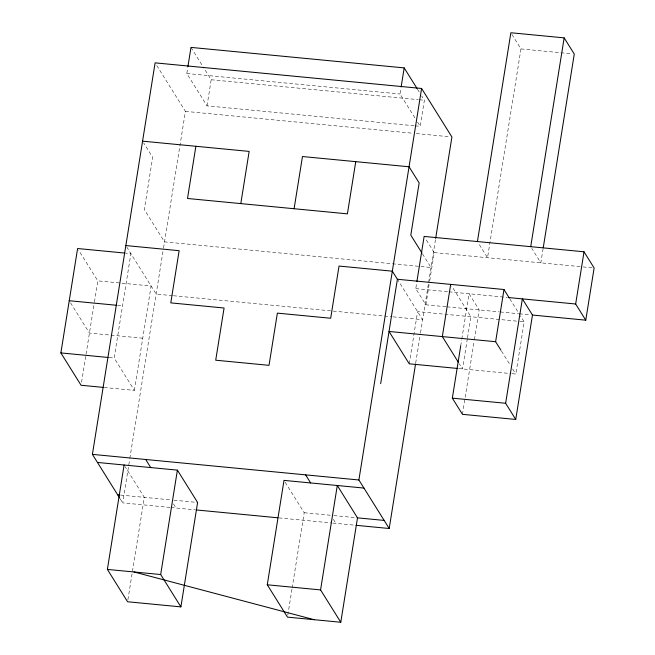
<?xml version="1.0" encoding="UTF-8"?>
<svg xmlns="http://www.w3.org/2000/svg" width="655" height="655" viewBox="0 0 655 655"><rect width="100%" height="100%" fill="white"/><g stroke="black" fill="none" stroke-linecap="round" stroke-linejoin="round"><path stroke-width="0.49" stroke-dasharray="3.27 2.46" d="M81.564 382.258L85.903 355.149M86.067 354.15L94.271 302.954M94.426 301.947L97.808 280.864L78.665 250.226M104.21 387.49L134.381 390.388L114.175 358.048L130.894 253.649L125.866 253.166M134.381 390.388L151.1 285.989L97.808 280.864M414.116 125.76L207.013 105.848L186.806 73.507L187.772 67.481M169.972 507.42L122.706 502.876L129.657 459.507M129.821 458.492L163.39 248.9M163.553 247.901L185.422 111.375L156.193 64.591M127.905 599.751L144.305 497.358L125.162 466.712M207.013 105.848L211.197 79.746L203.222 66.982M287.799 615.119L291.983 589.017M292.146 588.018L304.198 512.726L285.056 482.08M414.893 117.834L400 94.001L400.966 87.975M415.131 125.858L420.207 126.341L424.391 100.24L421.73 95.99M445.981 306.736L425.865 304.804L415.761 288.634L416.727 282.608M409.236 363.812L417.595 311.608L519.161 321.368M415.696 363.066L420.387 333.813M420.543 332.805L428.435 283.558M428.599 282.551L435.509 239.386M425.865 304.804L429.565 281.715M429.729 280.708L434.232 252.601L425.193 238.133M460.702 345.955L461.669 339.929M461.824 338.93L469.062 293.751L479.165 309.93L474.343 340.043M467.359 338.815L462.528 368.929L459.343 363.828M467.514 337.808L470.896 316.733L451.753 286.088M462.446 414.328L474.179 341.042M511.932 34.453L520.971 48.92L487.525 257.726L478.486 243.259M511.809 373.669L515.829 374.054L524.188 321.851L520.471 315.898M543.085 248.728L540.825 262.851L531.786 248.376M520.971 48.92L572.257 53.849M186.806 73.507L400 94.001M211.197 79.746L418.299 99.658M419.315 99.757L424.391 100.24M185.422 111.375L412.241 133.178M416.31 133.571L449.879 136.797M434.232 252.601L582.058 266.814M583.065 266.912L594.126 267.969M415.761 288.634L447.946 291.721M448.953 291.819L507.273 297.427M446.988 306.835L499.282 311.862M500.281 311.952L518.383 313.696M519.39 313.794L530.452 314.858M520.168 321.466L524.188 321.851M172.429 295.642L156.152 294.079L126.857 247.181M173.444 295.741L392.132 316.758M393.147 316.856L422.647 319.697L397.921 280.111M117.507 305.361L122.534 305.844M142.741 338.193L89.44 333.067L70.298 302.422M458.508 368.544L510.802 373.571M109.148 357.565L114.175 358.048M120.618 495.074L170.955 499.912M173.919 500.199L197.605 502.475M304.198 512.726L330.849 515.288M333.813 515.575L357.499 517.851M170.98 507.519L195.362 509.86M278.874 517.892L331.831 522.985M332.846 523.083L355.01 525.212M417.481 89.178L419.601 92.584M417.554 122.084L420.207 126.341M509.836 298.877L519.939 315.047M501.476 351.072L509.983 364.696M512.644 368.945L515.829 374.054M422.5 253.878L431.006 267.494L164.52 241.875L144.313 209.534L152.672 157.331L143.633 142.864M190.99 47.406L202.69 66.13M333.379 519.333L335.9 523.37M173.485 503.957L176.007 508.002M120.184 498.84L122.706 502.876"/><path stroke-width="0.98" d="M103.203 387.392L81.081 385.271L60.874 352.922L77.601 248.523L124.859 253.067M119.677 498.029L92.404 454.365L155.112 62.855L421.599 88.474L451.909 136.993L435.673 238.379M97.456 462.446L177.399 470.134L197.605 502.475L180.886 606.882L127.586 601.757L107.379 569.416L124.098 465.009M187.936 66.474L190.99 47.406L404.184 67.899L416.948 88.327M195.87 146.286L187.502 198.481L347.404 213.849L355.763 161.654M180.886 606.882L160.68 574.533L177.399 470.134M240.803 203.607L249.162 151.403L142.569 141.161M294.103 208.732L302.463 156.529L409.056 166.779L419.159 182.95L410.8 235.145L421.967 253.026M340.78 622.25L320.573 589.909L337.292 485.502L357.499 517.851L340.78 622.25L287.479 617.125L267.273 584.784L284 480.385L363.943 488.065M401.13 86.976L404.184 67.899M356.017 525.31L389.201 528.495L358.891 479.984L421.599 88.474M380.67 383.666L397.389 279.267L392.337 271.178L339.036 266.053L330.677 318.256L277.376 313.131L269.017 365.334L215.716 360.209L224.084 308.006L170.783 302.88L179.143 250.685L125.842 245.56M416.891 281.601L424.129 236.43L584.023 251.798L594.126 267.969L585.767 320.172L532.466 315.047L522.362 298.877L505.635 403.275L515.739 419.454L462.446 414.328L452.343 398.158L460.702 345.955M389.201 528.495L415.54 364.074M450.689 284.385L442.33 336.588L458.279 362.125M477.421 241.556L510.867 32.75L564.168 37.875L574.271 54.046L543.249 247.721M500.944 350.22L495.622 341.714L503.982 289.51L397.389 279.267M530.722 246.673L564.168 37.875M515.739 419.454L532.466 315.047M585.767 320.172L575.663 304.002L584.023 251.798M508.28 297.526L575.663 304.002M69.234 300.727L116.5 305.263M495.622 341.714L389.029 331.463L409.236 363.812L457.501 368.446M60.874 352.922L108.141 357.466M452.343 398.158L505.635 403.275M92.404 454.365L358.891 479.984M117.654 494.795L119.636 494.983M357.499 517.851L384.149 520.414M196.377 509.958L277.851 517.794M107.379 569.416L160.68 574.533M267.273 584.784L320.573 589.909M134.029 571.971L314.13 619.687M503.982 289.51L509.303 298.025M305.59 474.859L310.642 482.94M145.697 459.483L150.748 467.572"/></g></svg>
